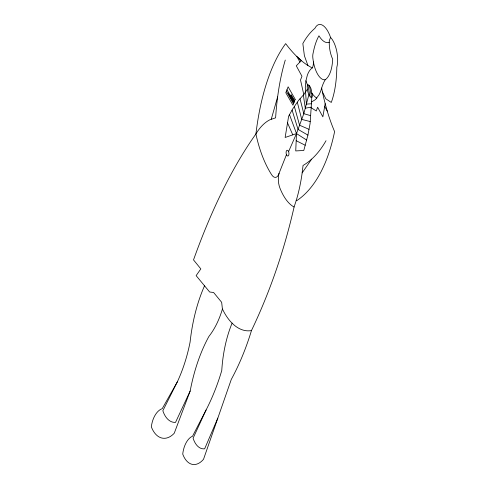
<?xml version="1.0" encoding="UTF-8"?>
<svg xmlns="http://www.w3.org/2000/svg" width="489" height="489" viewBox="0 0 489 489"><rect width="100%" height="100%" fill="white"/><g stroke="black" fill="none" stroke-linecap="round" stroke-linejoin="round"><path stroke-width="0.73" d="M311.621 101.944L315.539 99.548L319.06 94.762A44.12 19.725 80.4 0 0 321.664 88.038A46.81 19.811 82.8 0 1 325.258 79.707A36.027 15.514 80.3 0 0 332.685 59.169A17.787 7.311 80.7 0 1 329.244 42.237L329.305 40.734L330.54 37.396A22.867 9.707 80.4 0 0 314.904 28.338A134.622 56.626 83.9 0 0 303.632 42.158L302.85 43.545L304.384 55.709L307.917 65.495L312.226 67.965A30.33 13.344 81.8 0 0 307.379 75.086L305.931 80.771L305.277 87.452L306.377 104.096L311.517 103.772M309.39 85.728L311.701 97.562L311.689 100.037L310.081 123.589L307.917 135.117L303.791 150.471L295.735 150.93L296.499 133.57L303.81 113.699L308.907 94.628A8.539 3.808 81.4 0 1 307.385 84.75L305.931 80.771M232.104 323.137A87.476 44.022 -87.9 0 0 221.768 370.485A185.783 123.24 -89.3 0 1 206.101 409.953L192.525 436.231A19.199 10.654 -82.8 0 0 182.733 454.085A27.457 15.318 -83.6 0 0 203.528 459.263L231.291 379.415A249.469 165.838 84.8 0 0 251.468 330.558A2028.519 1037.352 36.4 0 0 294.091 207.006L296.193 200.624A147.189 78.631 80.9 0 0 302.165 172.855L303.046 165.459A189.934 89.084 77.3 0 0 326.016 140.716M321.664 88.038L322.453 91.999A99.89 39.242 81.7 0 0 325.173 103.631L322.862 116.834L317.624 107.225L316.285 110.985L311.151 107.714M271.273 119.175L277.63 96.901M307.917 65.495A142.171 58.014 77.3 0 1 301.316 60.605L296.854 56.541A142.171 58.014 77.3 0 1 285.655 43.625A185.857 80.245 85.4 0 0 255.918 133.955A508.389 191.462 -85.9 0 0 193.522 259.897L200.838 268.907L196.132 275.631L209.653 292.006L213.614 292.501L221.664 302.312L222.416 309.042A80.043 48.24 88.6 0 1 208.913 336.426A123.87 62.977 -85.8 0 0 190.16 391.029L174.249 433.23A28.545 16.944 -83.8 0 1 151.339 426.824A19.963 11.797 -82.8 0 1 162.232 408.651L177.299 381.933A134.2 90.379 -88.3 0 0 190.099 342.037A120.349 62.354 -88.2 0 1 204.53 285.802M294.091 207.006A44.817 21.296 83.8 0 1 279.959 188.167A13.05 6.388 84.3 0 1 279.066 173.326L286.456 154.671M217.837 418.101L204.64 448.823A24.994 13.82 -84.4 0 1 193.088 438.211L206.101 409.953M288.589 151.602A2.922 1.412 83.3 0 0 286.151 151.767A2.922 1.412 83.3 0 0 287.832 156.04A2.922 1.412 83.3 0 0 288.589 151.602L296.499 133.57L289.494 114.652M190.16 391.029L175.52 422.392A25.966 15.257 -84.7 0 1 162.843 410.754L177.299 381.933M306.597 140.031L296.499 133.57L285.136 137.476L288.638 116.162L292.807 108.784L298.461 100.52L303.785 94.573L307.355 89.224M302.165 172.855L311.646 159.139M311.218 107.183L305.283 108.173L303.363 95.043M307.385 84.75L307.881 84.756A7.127 3.203 81.5 0 1 311.786 93.038A32.195 14.016 80.9 0 0 316.805 98.185M296.193 200.624L296.768 200.655A188.344 91.981 78.2 0 0 334.604 131.602A99.89 39.242 81.7 0 1 327.251 111.101L325.173 103.631M310.215 121.565L301.719 119.383L297.312 102.195M310.619 115.63L303.81 113.699L300.026 98.772M309.005 129.334L299.574 125.221L294.372 106.498M296.187 140.71L305.197 145.233M307.917 135.117L298.039 129.377L292.08 110.08M308.907 94.628L310.411 96.779A2.757 1.235 81.6 0 0 312.184 96.895A2.757 1.235 81.6 0 0 311.786 93.038M288.162 93.106L293.791 103.002M286.389 91.235L293.51 103.741M291.114 94.585L294.635 100.795M290.869 95.214L294.39 101.425M286.97 89.756L294.072 102.268M299.922 62.048L296.854 56.541L301.316 60.605L296.273 65.813L301.957 76.266L300.515 80.013L303.785 94.573M324.672 106.474L327.251 111.101M222.416 309.042L224.365 312.771A62.543 33.344 87.9 0 0 230.997 322.043L233.418 324.439A62.543 33.344 87.9 0 0 251.468 330.558M322.453 91.999L325.821 98.79L331.279 102.452A83.307 37.225 79.8 0 0 336.805 67.348A19.224 8.081 80.7 0 0 330.54 37.396M287.526 122.91L292.777 134.848M307.881 84.756L309.885 96.192M312.226 67.965A9.389 4.144 80.5 0 0 313.406 61.938L312.954 58.802A7.696 3.344 80.6 0 1 312.752 56.186L312.789 55.196A7.696 3.344 80.6 0 1 312.972 53.839L313.687 50.489A64.23 26.791 81.9 0 1 318.944 35.813A26.064 10.844 79.6 0 0 329.244 42.237M325.258 79.707A20.135 8.637 80.8 0 1 313.406 61.938M279.066 173.326A10.165 5.067 83.7 0 1 271.707 174.842A76.871 36.32 82.1 0 1 255.918 133.955A83.185 40.74 85.1 0 1 270.27 119.603L275.613 117.843A167.678 70.043 84.4 0 1 285.276 60.055M295.191 99.328L292.942 105.221L285.802 92.714L288.131 86.822L295.191 99.328"/></g></svg>
